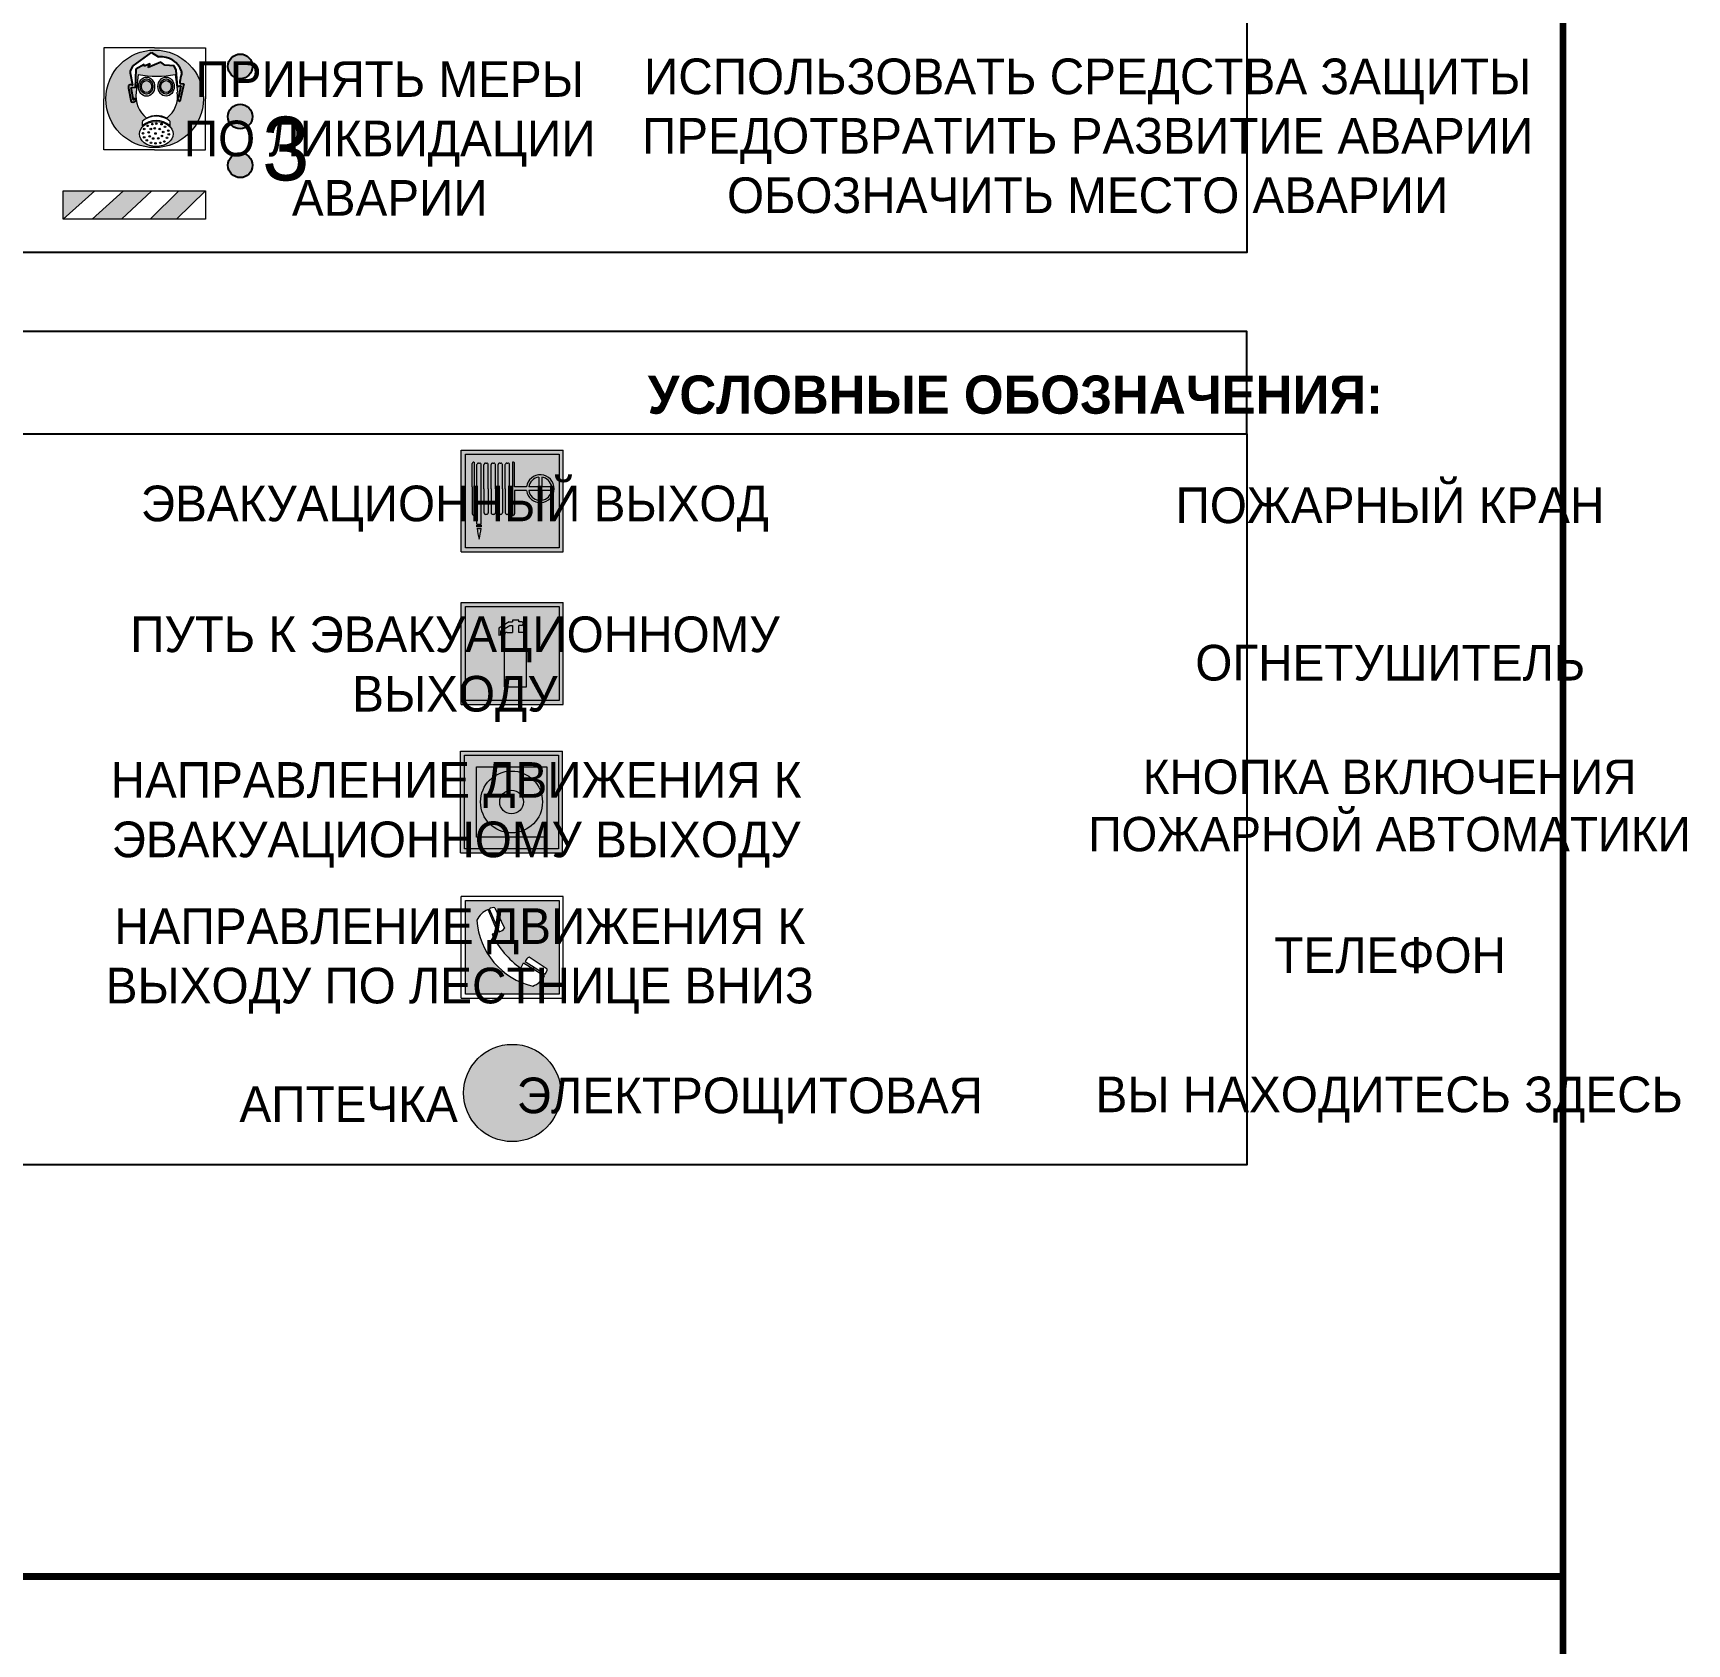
# Model space of a CAD drawing. Header units: millimetres. Extents: x 13114 to 67229, y 22859 to 38520.
# Drawn here: x 27780.1 to 27910, y 30890.4 to 31016.9 of the extents above; entities that cross this region are included whole.
import ezdxf

# ---------------------------------------------------------------- set-up
doc = ezdxf.new("R2010")
doc.units = ezdxf.units.MM
doc.styles.add('обычный', font='arial.ttf')

# ---------------------------------------------------------------- blocks, each defined once
blk = doc.blocks.new('A$C38D26F80')
h = blk.add_hatch(color=5)
h.dxf.hatch_style = 1
h.paths.add_polyline_path([(-8.77, -4.48, 1), (-0.19, -4.48, 1)])
h.paths.add_polyline_path([(-6.75, -3.58), (-6.75, -3.31), (-6.62, -3.22), (-6.5, -3.22), (-6.42, -3.3), (-6.39, -3.28), (-6.59, -2.23), (-6.59, -2.01), (-6.38, -1.58), (-4.76, -0.4), (-4.13, -0.79, -0.362848), (-2.1, -2.1, -0.201049), (-2.17, -2.48, 0.085434), (-2.26, -3.13), (-1.9, -3.16), (-2.25, -4.7), (-2.4, -4.59), (-2.43, -4.34), (-2.36, -4.34), (-2.14, -3.34), (-2.47, -3.42), (-2.58, -1.95), (-2.77, -1.58), (-3.58, -1.52), (-3.92, -1.26), (-5.05, -1.73), (-4.87, -1.39), (-5.41, -1.6), (-5.41, -1.46), (-6.13, -1.87), (-6.18, -3.5), (-6.56, -3.47), (-6.37, -4.59), (-6.16, -4.43), (-6.16, -4.66), (-6.36, -4.79), (-6.37, -4.8), (-6.51, -4.76)], flags=16)
h.paths.add_polyline_path([(-6.51, -4.76), (-6.36, -4.79), (-6.37, -4.8)], flags=0)
h.paths.add_polyline_path([(-5.92, -2.34, 0.089508), (-2.67, -2.35), (-2.48, -3.88, -0.268602), (-3.4, -6.18, 0.262449), (-5.2, -6.18, -0.268602), (-6.11, -3.88)], flags=16)
edge = h.paths.add_edge_path(flags=16)
edge.add_ellipse((-5.19, -3.41), major_axis=(0, 0.842), ratio=0.848992, start_angle=0, end_angle=360)
edge = h.paths.add_edge_path(flags=0)
edge.add_ellipse((-5.19, -3.39), major_axis=(0, 0.665), ratio=0.853798, start_angle=0, end_angle=360)
edge = h.paths.add_edge_path(flags=0)
edge.add_ellipse((-5.19, -3.4), major_axis=(0, 0.528), ratio=0.864094, start_angle=0, end_angle=360)
edge = h.paths.add_edge_path(flags=16)
edge.add_ellipse((-3.47, -3.4), major_axis=(0, 0.842), ratio=0.848992, start_angle=0, end_angle=360)
h.paths.add_polyline_path([(-3.13, -6.45), (-3.13, -6.84, 0.383174), (-5.57, -6.85), (-5.57, -6.49, -0.369952)], flags=16)
edge = h.paths.add_edge_path(flags=0)
edge.add_ellipse((-3.47, -3.39), major_axis=(0, 0.665), ratio=0.853798, start_angle=0, end_angle=360)
edge = h.paths.add_edge_path(flags=0)
edge.add_ellipse((-3.47, -3.4), major_axis=(0, 0.528), ratio=0.864094, start_angle=0, end_angle=360)
edge = h.paths.add_edge_path(flags=16)
edge.add_ellipse((-4.34, -7.57), major_axis=(-1.48, 0), ratio=0.744955, start_angle=0, end_angle=360)
h.paths.add_polyline_path([(-5.01, -6.85, -1), (-5.15, -6.85, -1)], flags=0)
h.paths.add_polyline_path([(-5.33, -7.14, -1), (-5.47, -7.14, -1)], flags=0)
h.paths.add_polyline_path([(-4.61, -6.71, -1), (-4.74, -6.71, -1)], flags=16)
h.paths.add_polyline_path([(-5.43, -7.51, -1), (-5.57, -7.51, -1)], flags=0)
h.paths.add_polyline_path([(-4.26, -6.67, -1), (-4.4, -6.67, -1)], flags=16)
h.paths.add_polyline_path([(-4.74, -7.14, -1), (-4.88, -7.14, -1)], flags=0)
h.paths.add_polyline_path([(-4.93, -7.43, -1), (-5.07, -7.43, -1)], flags=0)
h.paths.add_polyline_path([(-4.41, -7.07, -1), (-4.54, -7.07, -1)], flags=0)
h.paths.add_polyline_path([(-5.33, -7.87, -1), (-5.46, -7.87, -1)], flags=0)
h.paths.add_polyline_path([(-3.8, -6.71, -1), (-3.94, -6.71, -1)], flags=16)
h.paths.add_polyline_path([(-4.85, -7.78, -1), (-4.98, -7.78, -1)], flags=0)
h.paths.add_polyline_path([(-3.96, -7.14, -1), (-4.1, -7.14, -1)], flags=0)
h.paths.add_polyline_path([(-4.33, -7.53, -1), (-4.47, -7.53, -1)], flags=0)
h.paths.add_polyline_path([(-5.09, -8.12, -1), (-5.23, -8.12, -1)], flags=0)
h.paths.add_polyline_path([(-3.5, -6.94, -1), (-3.64, -6.94, -1)], flags=0)
h.paths.add_polyline_path([(-4.54, -7.97, -1), (-4.68, -7.97, -1)], flags=0)
h.paths.add_polyline_path([(-3.66, -7.39, -1), (-3.8, -7.39, -1)], flags=0)
h.paths.add_polyline_path([(-4.73, -8.35, -1), (-4.86, -8.35, -1)], flags=0)
h.paths.add_polyline_path([(-4.09, -7.96, -1), (-4.23, -7.96, -1)], flags=0)
h.paths.add_polyline_path([(-3.77, -7.74, -1), (-3.91, -7.74, -1)], flags=0)
h.paths.add_polyline_path([(-3.22, -7.27, -1), (-3.35, -7.27, -1)], flags=0)
h.paths.add_polyline_path([(-4.34, -8.4, -1), (-4.47, -8.4, -1)], flags=0)
h.paths.add_polyline_path([(-3.16, -7.61, -1), (-3.3, -7.61, -1)], flags=0)
h.paths.add_polyline_path([(-3.9, -8.35, -1), (-4.04, -8.35, -1)], flags=0)
h.paths.add_polyline_path([(-3.32, -7.91, -1), (-3.46, -7.91, -1)], flags=0)
h.paths.add_polyline_path([(-3.55, -8.23, -1), (-3.69, -8.23, -1)], flags=0)
at = {"color": 5, "lineweight": 5}
for p, q in [((-4.48, 0), (-8.96, 0)), ((-8.96, 0), (-8.96, -4.48)), ((-4.48, 0), (0, 0)), ((0, 0), (0, -4.48)), ((-6.38, -1.58), (-4.76, -0.4)), ((-4.87, -1.39), (-5.41, -1.6)), ((-3.92, -1.26), (-5.05, -1.73)), ((-5.05, -1.73), (-4.87, -1.39)), ((-4.76, -0.4), (-4.13, -0.79)), ((-3.58, -1.52), (-3.92, -1.26)), ((-6.59, -2.01), (-6.38, -1.58)), ((-6.59, -2.23), (-6.59, -2.01)), ((-6.39, -3.28), (-6.59, -2.23)), ((-6.13, -1.87), (-6.18, -3.5)), ((-5.41, -1.46), (-6.13, -1.87)), ((-5.92, -2.34), (-6.11, -3.88)), ((-5.41, -1.6), (-5.41, -1.46)), ((-2.77, -1.58), (-3.58, -1.52)), ((-2.58, -1.95), (-2.77, -1.58)), ((-2.67, -2.34), (-2.48, -3.88)), ((-2.47, -3.42), (-2.58, -1.95)), ((-6.75, -3.31), (-6.62, -3.22)), ((-6.75, -3.58), (-6.75, -3.31)), ((-6.51, -4.76), (-6.75, -3.58)), ((-6.62, -3.22), (-6.5, -3.22)), ((-6.18, -3.5), (-6.56, -3.47)), ((-6.56, -3.47), (-6.37, -4.59)), ((-6.5, -3.22), (-6.42, -3.3)), ((-6.42, -3.3), (-6.39, -3.28)), ((-2.14, -3.34), (-2.47, -3.42)), ((-2.43, -4.34), (-2.4, -4.59)), ((-2.43, -4.34), (-2.36, -4.34)), ((-2.36, -4.34), (-2.14, -3.34)), ((-1.9, -3.16), (-2.26, -3.13)), ((-2.25, -4.7), (-1.9, -3.16)), ((-8.96, -8.96), (-8.96, -4.48)), ((-6.37, -4.8), (-6.51, -4.76)), ((-6.37, -4.59), (-6.16, -4.43)), ((-6.16, -4.66), (-6.37, -4.8)), ((-6.16, -4.43), (-6.16, -4.66)), ((-2.4, -4.59), (-2.25, -4.7)), ((0, -8.96), (0, -4.48)), ((-5.57, -6.49), (-5.57, -6.85)), ((-3.13, -6.45), (-3.13, -6.84)), ((-4.48, -8.96), (-8.96, -8.96)), ((-4.48, -8.96), (0, -8.96))]:
    blk.add_line(p, q, dxfattribs=at)
at = {"color": 5}
for p, q in [((-6.38, -1.58), (-4.76, -0.4)), ((-4.87, -1.39), (-5.41, -1.6)), ((-3.92, -1.26), (-5.05, -1.73)), ((-5.05, -1.73), (-4.87, -1.39)), ((-4.76, -0.4), (-4.13, -0.79)), ((-3.58, -1.52), (-3.92, -1.26)), ((-6.59, -2.01), (-6.38, -1.58)), ((-6.59, -2.23), (-6.59, -2.01)), ((-6.39, -3.28), (-6.59, -2.23)), ((-6.13, -1.87), (-6.18, -3.5)), ((-5.41, -1.46), (-6.13, -1.87)), ((-5.41, -1.6), (-5.41, -1.46)), ((-2.77, -1.58), (-3.58, -1.52)), ((-2.58, -1.95), (-2.77, -1.58)), ((-2.47, -3.42), (-2.58, -1.95)), ((-6.75, -3.31), (-6.62, -3.22)), ((-6.75, -3.58), (-6.75, -3.31)), ((-6.51, -4.76), (-6.75, -3.58)), ((-6.62, -3.22), (-6.5, -3.22)), ((-6.18, -3.5), (-6.56, -3.47)), ((-6.56, -3.47), (-6.37, -4.59)), ((-6.5, -3.22), (-6.42, -3.3)), ((-6.42, -3.3), (-6.39, -3.28)), ((-2.14, -3.34), (-2.47, -3.42)), ((-2.4, -4.59), (-2.43, -4.34)), ((-2.43, -4.34), (-2.36, -4.34)), ((-2.36, -4.34), (-2.14, -3.34)), ((-2.26, -3.13), (-1.9, -3.16)), ((-1.9, -3.16), (-2.25, -4.7)), ((-6.37, -4.8), (-6.51, -4.76)), ((-6.36, -4.79), (-6.51, -4.76)), ((-6.37, -4.59), (-6.16, -4.43)), ((-6.16, -4.66), (-6.37, -4.8)), ((-6.16, -4.66), (-6.36, -4.79)), ((-6.16, -4.43), (-6.16, -4.66)), ((-2.25, -4.7), (-2.4, -4.59))]:
    blk.add_line(p, q, dxfattribs=at)
at = {"color": 5, "lineweight": 5}
for centre, radius in [((-4.48, -4.48), 4.29), ((-5.4, -7.14), 0.0678), ((-5.08, -6.85), 0.0678), ((-4.81, -7.14), 0.0678), ((-4.67, -6.71), 0.0678), ((-4.47, -7.07), 0.0678), ((-4.33, -6.67), 0.0678), ((-4.03, -7.14), 0.0678), ((-3.87, -6.71), 0.0678), ((-3.57, -6.94), 0.0678), ((-3.28, -7.27), 0.0678), ((-5.5, -7.51), 0.0678), ((-5.4, -7.87), 0.0678), ((-5.16, -8.12), 0.0678), ((-5, -7.43), 0.0678), ((-4.91, -7.78), 0.0678), ((-4.79, -8.35), 0.0678), ((-4.61, -7.97), 0.0678), ((-4.4, -7.53), 0.0678), ((-4.4, -8.4), 0.0678), ((-4.16, -7.96), 0.0678), ((-3.97, -8.35), 0.0678), ((-3.84, -7.74), 0.0678), ((-3.73, -7.39), 0.0678), ((-3.62, -8.23), 0.0678), ((-3.39, -7.91), 0.0678), ((-3.23, -7.61), 0.0678)]:
    blk.add_circle(centre, radius, dxfattribs=at)
at = {"color": 5}
for centre, radius, start, end in [((-3.89, -2.66), 1.88, 17.387, 97.1599), ((-0.35, -3.07), 1.91, 162.2553, 181.7878), ((-2.6, -2.2), 0.511, 326.3906, 11.8614)]:
    blk.add_arc(centre, radius, start, end, dxfattribs=at)
at = {"color": 5, "lineweight": 5}
for centre, radius, start, end in [((-4.28, 6.66), 9.15, 259.6987, 280.1569), ((-0.47, -3.05), 1.79, 161.5846, 182.4584), ((-2.6, -2.2), 0.513, 326.4781, 11.7739), ((-3.66, -4.24), 2.47, 171.573, 231.7124), ((-4.93, -4.24), 2.47, 308.2876, 8.427), ((-4.33, -7.88), 1.87, 50.358, 131.5662), ((-4.34, -8.2), 1.82, 48.4943, 132.3565), ((-4.3, -7.78), 1.83, 60.5889, 119.4111)]:
    blk.add_arc(centre, radius, start, end, dxfattribs=at)
for centre, major_axis, ratio in [((-5.19, -3.41), (0, 0.842), 0.848992), ((-5.19, -3.39), (0, 0.665), 0.853798), ((-5.19, -3.4), (0, 0.528), 0.864094), ((-3.47, -3.4), (0, 0.842), 0.848992), ((-3.47, -3.39), (0, 0.665), 0.853798), ((-3.47, -3.4), (0, 0.528), 0.864094), ((-4.34, -7.57), (-1.48, 0), 0.744955)]:
    blk.add_ellipse(centre, major_axis=major_axis, ratio=ratio, dxfattribs=at)
blk = doc.blocks.new('A$C47DD6509')
at = {"lineweight": 5}
for points in [[(-8.69, 0), (-11.19, 0), (-11.19, -2.22)], [(-4.22, 0), (-6.45, 0), (-8.91, -2.22), (-6.61, -2.22)], [(0, 0), (-2.09, 0), (-4.36, -2.22), (-2.29, -2.22)]]:
    blk.add_hatch(color=242, dxfattribs=at).paths.add_polyline_path(points)
at = {"color": 242, "lineweight": 5}
for p, q in [((-11.19, -2.22), (-8.69, 0)), ((-11.19, -2.22), (-11.19, 0)), ((-11.19, 0), (-8.69, 0)), ((-11.19, 0), (0, 0)), ((-8.91, -2.22), (-6.45, 0)), ((-6.61, -2.22), (-4.22, 0)), ((-4.36, -2.22), (-2.09, 0)), ((-2.29, -2.22), (0, 0)), ((0, 0), (0, -2.22)), ((0, -2.22), (-11.19, -2.22))]:
    blk.add_line(p, q, dxfattribs=at)
blk = doc.blocks.new('A$C37112FD5')
at = {"true_color": 0xf5f5ff}
h = blk.add_hatch(color=7, dxfattribs=at)
h.dxf.hatch_style = 1
h.paths.add_polyline_path([(12.8, -7.4), (0, -7.4), (0, -20.2), (12.8, -20.2)])
h.paths.add_polyline_path([(12.29, -7.91), (12.29, -19.69), (0.51, -19.69), (0.51, -7.91)], flags=16)
h.paths.add_polyline_path([(4.98, -9.04, -0.42597), (5.17, -9.22), (5.17, -12.25), (5.17, -15.29, -0.432244), (4.98, -15.47), (4.83, -15.47, -0.42597), (4.64, -15.29), (4.64, -12.25), (4.64, -9.22, -0.432244), (4.83, -9.04)], flags=0)
h.paths.add_polyline_path([(4.28, -9.22), (4.28, -12.25), (4.28, -15.29, -0.432244), (4.09, -15.47), (3.94, -15.47, -0.42597), (3.75, -15.29), (3.75, -12.25), (3.75, -9.22, -0.432244), (3.94, -9.04), (4.09, -9.04, -0.42597)], flags=0)
h.paths.add_polyline_path([(5.72, -9.04), (5.87, -9.04, -0.42597), (6.06, -9.22), (6.06, -12.25), (6.06, -15.29, -0.432244), (5.87, -15.47), (5.72, -15.47, -0.42597), (5.53, -15.29), (5.53, -12.25), (5.53, -9.22, -0.432244)], flags=0)
h.paths.add_polyline_path([(6.42, -8.9), (6.5, -8.9, -0.42597), (6.69, -9.08), (6.69, -12.03), (8.21, -12.03, -15.824349), (8.21, -12.47), (6.69, -12.47), (6.69, -15.42, -0.432244), (6.5, -15.6), (6.42, -15.6)], flags=0)
h.paths.add_polyline_path([(3.39, -9.22), (3.39, -12.25), (3.39, -15.29, -0.432244), (3.2, -15.47), (3.05, -15.47, -0.42597), (2.85, -15.29), (2.85, -12.25), (2.85, -9.22, -0.432244), (3.05, -9.04), (3.2, -9.04, -0.42597)], flags=0)
h.paths.add_polyline_path([(2.5, -9.22), (2.5, -16.71), (1.96, -16.71), (1.96, -9.22, -0.432244), (2.15, -9.04), (2.31, -9.04, -0.42597)], flags=0)
h.paths.add_polyline_path([(1.61, -8.9), (1.61, -15.6), (1.57, -15.6, -0.42597), (1.37, -15.42), (1.37, -12.03), (1.37, -9.09, -0.432244), (1.57, -8.9)], flags=0)
h.paths.add_polyline_path([(9.76, -10.81), (9.76, -12.03), (8.49, -12.03, -0.336371)], flags=0)
h.paths.add_polyline_path([(8.49, -12.47), (9.76, -12.47), (9.76, -13.7, -0.336371)], flags=0)
h.paths.add_polyline_path([(10.11, -10.81, -0.336371), (11.38, -12.03), (10.11, -12.03)], flags=0)
h.paths.add_polyline_path([(10.11, -12.47), (11.38, -12.47, -0.336371), (10.11, -13.7)], flags=0)
h.paths.add_polyline_path([(2.5, -16.84), (2.5, -17.05), (1.97, -17.05), (1.97, -16.84)], flags=0)
h.paths.add_polyline_path([(2.5, -17.24, -0.033778), (2.24, -18.6, -0.033778), (1.97, -17.24)], flags=0)
h = blk.add_hatch(color=242)
h.dxf.hatch_style = 1
h.paths.add_polyline_path([(12.29, -7.91), (0.51, -7.91), (0.51, -19.69), (12.29, -19.69)])
h.paths.add_polyline_path([(6.42, -15.6), (6.42, -8.9), (6.5, -8.9, -0.42597), (6.69, -9.08), (6.69, -12.03), (8.21, -12.03, -15.824349), (8.21, -12.47), (6.69, -12.47), (6.69, -15.42, -0.432244), (6.5, -15.6)], flags=16)
h.paths.add_polyline_path([(5.87, -15.47), (5.72, -15.47, -0.42597), (5.53, -15.29), (5.53, -12.25), (5.53, -9.22, -0.432244), (5.72, -9.04), (5.87, -9.04, -0.42597), (6.06, -9.22), (6.06, -12.25), (6.06, -15.29, -0.432244)], flags=16)
h.paths.add_polyline_path([(4.98, -15.47), (4.83, -15.47, -0.42597), (4.64, -15.29), (4.64, -12.25), (4.64, -9.22, -0.432244), (4.83, -9.04), (4.98, -9.04, -0.42597), (5.17, -9.22), (5.17, -12.25), (5.17, -15.29, -0.432244)], flags=16)
h.paths.add_polyline_path([(4.09, -15.47), (3.94, -15.47, -0.42597), (3.75, -15.29), (3.75, -12.25), (3.75, -9.22, -0.432244), (3.94, -9.04), (4.09, -9.04, -0.42597), (4.28, -9.22), (4.28, -12.25), (4.28, -15.29, -0.432244)], flags=16)
h.paths.add_polyline_path([(3.2, -15.47), (3.05, -15.47, -0.42597), (2.85, -15.29), (2.85, -12.25), (2.85, -9.22, -0.432244), (3.05, -9.04), (3.2, -9.04, -0.42597), (3.39, -9.22), (3.39, -12.25), (3.39, -15.29, -0.432244)], flags=16)
h.paths.add_polyline_path([(2.5, -17.05), (1.97, -17.05), (1.97, -16.84), (2.5, -16.84)], flags=16)
h.paths.add_polyline_path([(2.5, -17.24, -0.033778), (2.24, -18.6, -0.033778), (1.97, -17.24)], flags=16)
h.paths.add_polyline_path([(2.5, -16.71), (1.96, -16.71), (1.96, -9.22, -0.432244), (2.15, -9.04), (2.31, -9.04, -0.42597), (2.5, -9.22)], flags=16)
h.paths.add_polyline_path([(1.61, -15.6), (1.57, -15.6, -0.42597), (1.37, -15.42), (1.37, -12.03), (1.37, -9.09, -0.432244), (1.57, -8.9), (1.61, -8.9)], flags=16)
h.paths.add_polyline_path([(8.49, -12.47), (9.76, -12.47), (9.76, -13.7, -0.336371)], flags=0)
h.paths.add_polyline_path([(10.11, -13.7), (10.11, -12.47), (11.38, -12.47, -0.336371)], flags=0)
h.paths.add_polyline_path([(8.49, -12.03, -0.336371), (9.76, -10.81), (9.76, -12.03)], flags=0)
h.paths.add_polyline_path([(10.11, -12.03), (10.11, -10.81, -0.336371), (11.38, -12.03)], flags=0)
h = blk.add_hatch(color=7, dxfattribs=at)
h.dxf.hatch_style = 1
h.paths.add_polyline_path([(1.61, -8.9), (1.57, -8.9, 0.432244), (1.37, -9.09), (1.37, -12.03), (1.37, -15.42, 0.42597), (1.57, -15.6), (1.61, -15.6)])
h.paths.add_polyline_path([(2.5, -9.22, 0.42597), (2.31, -9.04), (2.15, -9.04, 0.432244), (1.96, -9.22), (1.96, -16.71), (2.5, -16.71)])
h.paths.add_polyline_path([(2.5, -16.84), (1.97, -16.84), (1.97, -17.05), (2.5, -17.05)])
h.paths.add_polyline_path([(2.5, -17.24), (1.97, -17.24, 0.033778), (2.24, -18.6, 0.033778)])
h.paths.add_polyline_path([(3.39, -12.25), (3.39, -9.22, 0.42597), (3.2, -9.04), (3.05, -9.04, 0.432244), (2.85, -9.22), (2.85, -12.25), (2.85, -15.29, 0.42597), (3.05, -15.47), (3.2, -15.47, 0.432244), (3.39, -15.29)])
h.paths.add_polyline_path([(4.28, -12.25), (4.28, -9.22, 0.42597), (4.09, -9.04), (3.94, -9.04, 0.432244), (3.75, -9.22), (3.75, -12.25), (3.75, -15.29, 0.42597), (3.94, -15.47), (4.09, -15.47, 0.432244), (4.28, -15.29)])
h.paths.add_polyline_path([(5.17, -12.25), (5.17, -9.22, 0.42597), (4.98, -9.04), (4.83, -9.04, 0.432244), (4.64, -9.22), (4.64, -12.25), (4.64, -15.29, 0.42597), (4.83, -15.47), (4.98, -15.47, 0.432244), (5.17, -15.29)])
h.paths.add_polyline_path([(6.06, -12.25), (6.06, -9.22, 0.42597), (5.87, -9.04), (5.72, -9.04, 0.432244), (5.53, -9.22), (5.53, -12.25), (5.53, -15.29, 0.42597), (5.72, -15.47), (5.87, -15.47, 0.432244), (6.06, -15.29)])
h.paths.add_polyline_path([(6.69, -12.47), (8.21, -12.47, 15.824349), (8.21, -12.03), (6.69, -12.03), (6.69, -9.08, 0.42597), (6.5, -8.9), (6.42, -8.9), (6.42, -15.6), (6.5, -15.6, 0.432244), (6.69, -15.42)])
h.paths.add_polyline_path([(8.49, -12.47), (9.76, -12.47), (9.76, -13.7, -0.336371)], flags=16)
h.paths.add_polyline_path([(8.49, -12.03, -0.336371), (9.76, -10.81), (9.76, -12.03)], flags=16)
h.paths.add_polyline_path([(10.11, -12.47), (11.38, -12.47, -0.336371), (10.11, -13.7)], flags=16)
h.paths.add_polyline_path([(10.11, -12.03), (10.11, -10.81, -0.336371), (11.38, -12.03)], flags=16)
h = blk.add_hatch(color=242)
h.dxf.hatch_style = 1
h.paths.add_polyline_path([(9.76, -10.81, 0.336371), (8.49, -12.03), (9.76, -12.03)])
h.paths.add_polyline_path([(10.11, -10.81), (10.11, -12.03), (11.38, -12.03, 0.336371)])
h.paths.add_polyline_path([(11.38, -12.47), (10.11, -12.47), (10.11, -13.7, 0.336371)])
h.paths.add_polyline_path([(9.76, -12.47), (8.49, -12.47, 0.336371), (9.76, -13.7)])
at = {"color": 242, "lineweight": 5}
for p, q in [((0, -20.2), (0, -7.4)), ((0, -7.4), (12.8, -7.4)), ((12.8, -20.2), (12.8, -7.4)), ((1.37, -12.03), (1.37, -9.08)), ((1.57, -8.9), (1.61, -8.9)), ((1.61, -8.9), (1.61, -15.6)), ((1.96, -16.71), (1.96, -9.22)), ((2.15, -9.04), (2.31, -9.04)), ((2.5, -16.71), (2.5, -9.22)), ((2.85, -12.25), (2.85, -9.22)), ((3.05, -9.04), (3.2, -9.04)), ((3.39, -12.25), (3.39, -9.22)), ((3.75, -12.25), (3.75, -9.22)), ((3.94, -9.04), (4.09, -9.04)), ((4.28, -12.25), (4.28, -9.22)), ((4.64, -12.25), (4.64, -9.22)), ((4.83, -9.04), (4.98, -9.04)), ((5.17, -12.25), (5.17, -9.22)), ((5.53, -12.25), (5.53, -9.22)), ((5.72, -9.04), (5.87, -9.04)), ((6.06, -12.25), (6.06, -9.22)), ((6.42, -8.9), (6.42, -15.6)), ((6.5, -8.9), (6.42, -8.9)), ((6.69, -12.03), (6.69, -9.08)), ((1.37, -12.03), (1.37, -15.42)), ((2.85, -12.25), (2.85, -15.29)), ((3.39, -12.25), (3.39, -15.29)), ((3.75, -12.25), (3.75, -15.29)), ((4.28, -12.25), (4.28, -15.29)), ((4.64, -12.25), (4.64, -15.29)), ((5.17, -12.25), (5.17, -15.29)), ((5.53, -12.25), (5.53, -15.29)), ((6.06, -12.25), (6.06, -15.29)), ((8.21, -12.03), (6.69, -12.03)), ((9.76, -12.03), (8.49, -12.03)), ((9.76, -10.81), (9.76, -12.03)), ((10.11, -10.81), (10.11, -12.03)), ((11.38, -12.03), (10.11, -12.03)), ((8.21, -12.47), (6.69, -12.47)), ((6.69, -12.47), (6.69, -15.42)), ((9.76, -12.47), (8.49, -12.47)), ((9.76, -12.47), (9.76, -13.7)), ((11.38, -12.47), (10.11, -12.47)), ((10.11, -12.47), (10.11, -13.7)), ((1.57, -15.6), (1.61, -15.6)), ((3.05, -15.47), (3.2, -15.47)), ((3.94, -15.47), (4.09, -15.47)), ((4.83, -15.47), (4.98, -15.47)), ((5.72, -15.47), (5.87, -15.47)), ((6.42, -15.6), (6.5, -15.6)), ((1.96, -16.71), (2.5, -16.71)), ((1.97, -16.84), (2.5, -16.84)), ((1.97, -17.05), (1.97, -16.84)), ((2.5, -17.05), (1.97, -17.05)), ((1.97, -17.24), (2.5, -17.24)), ((2.5, -16.84), (2.5, -17.05)), ((0, -20.2), (12.8, -20.2))]:
    blk.add_line(p, q, dxfattribs=at)
blk.add_lwpolyline([(0.51, -7.91), (12.29, -7.91), (12.29, -19.69), (0.51, -19.69)], close=True, dxfattribs=at)
for centre, radius, start, end in [((1.56, -9.09), 0.182, 87.1027, 180.6071), ((2.15, -9.22), 0.182, 87.1027, 180.6071), ((2.32, -9.22), 0.182, 359.3929, 92.8973), ((3.04, -9.22), 0.182, 87.1027, 180.6071), ((3.21, -9.22), 0.182, 359.3929, 92.8973), ((3.93, -9.22), 0.182, 87.1027, 180.6071), ((4.1, -9.22), 0.182, 359.3929, 92.8973), ((4.82, -9.22), 0.182, 87.1027, 180.6071), ((4.99, -9.22), 0.182, 359.3929, 92.8973), ((5.71, -9.22), 0.182, 87.1027, 180.6071), ((5.88, -9.22), 0.182, 359.3929, 92.8973), ((6.51, -9.09), 0.182, 359.3929, 92.8973), ((9.93, -12.25), 1.74, 187.2319, 172.7681), ((9.93, -12.25), 1.46, 96.9927, 171.3585), ((9.93, -12.25), 1.46, 8.6415, 83.0073), ((9.93, -12.25), 1.46, 188.6415, 263.0073), ((9.93, -12.25), 1.46, 276.9927, 351.3585), ((1.56, -15.42), 0.182, 179.3929, 272.8973), ((3.04, -15.29), 0.182, 179.3929, 272.8973), ((3.21, -15.29), 0.182, 267.1027, 0.6071), ((3.93, -15.29), 0.182, 179.3929, 272.8973), ((4.1, -15.29), 0.182, 267.1027, 0.6071), ((4.82, -15.29), 0.182, 179.3929, 272.8973), ((4.99, -15.29), 0.182, 267.1027, 0.6071), ((5.71, -15.29), 0.182, 179.3929, 272.8973), ((5.88, -15.29), 0.182, 267.1027, 0.6071), ((6.51, -15.42), 0.182, 267.1027, 0.6071), ((12.17, -15.98), 10.27, 187.041, 194.7793), ((-7.7, -15.98), 10.27, 345.2207, 352.959)]:
    blk.add_arc(centre, radius, start, end, dxfattribs=at)
blk = doc.blocks.new('A$C7B8C2D5B')
at = {"lineweight": 0}
h = blk.add_hatch(color=5, dxfattribs=at)
h.dxf.hatch_style = 1
h.paths.add_polyline_path([(1.397, -3.024, 1), (-2.112, -3.024, 1)])
at = {"color": 5, "lineweight": 0}
blk.add_circle((-0.358, -3.024), 1.755, dxfattribs=at)
blk = doc.blocks.new('A$C456E1F9C')
at = {"lineweight": 5}
h = blk.add_hatch(color=242, dxfattribs=at)
h.paths.add_polyline_path([(0.51, -1.47), (0.51, -13.26), (12.29, -13.26), (12.29, -1.47)])
h.paths.add_polyline_path([(5.42, -4.95, -0.254479), (4.78, -5.4), (3.52, -2.53, -0.209735), (4.23, -2.4)], flags=16)
h.paths.add_polyline_path([(8.53, -8.6), (10.87, -10.17), (10.54, -10.76), (8.03, -9.13, -0.192251)], flags=16)
h.paths.add_polyline_path([(4.61, -5.49, 0.005518), (3.87, -5.72, 0.128647), (7.49, -10.01, 0.00809), (7.83, -9.33), (10.47, -10.97, -0.16736), (8.99, -12.25, -0.327862), (1.95, -3.95, -0.166952), (3.36, -2.62)], flags=16)
at = {"color": 242, "lineweight": 5}
for p, q in [((0, -13.77), (0, -0.97)), ((12.8, -0.97), (0, -0.97)), ((12.8, -13.77), (12.8, -0.97)), ((4.61, -5.49), (3.36, -2.62)), ((3.52, -2.53), (4.78, -5.4)), ((4.23, -2.4), (5.42, -4.95)), ((7.83, -9.33), (10.47, -10.97)), ((8.03, -9.13), (10.54, -10.76)), ((10.81, -10.12), (8.53, -8.6)), ((10.54, -10.76), (10.8, -10.3)), ((10.8, -10.3), (10.81, -10.12)), ((0, -13.77), (12.8, -13.77))]:
    blk.add_line(p, q, dxfattribs=at)
blk.add_lwpolyline([(0.51, -1.47), (12.29, -1.47), (12.29, -13.26), (0.51, -13.26)], close=True, dxfattribs=at)
for centre, radius, start, end in [((4.59, -5.34), 2.99, 114.2845, 152.1974), ((11.12, -3.31), 9.19, 183.9915, 256.6009), ((4.02, -3.27), 0.891, 76.3284, 123.7092), ((14.98, -39.1), 35.17, 107.1487, 108.4135), ((13.86, -0.94), 11.08, 205.5536, 234.8762), ((4.68, -4.59), 0.824, 276.9621, 334.0723), ((-13.31, 0.8), 23.44, 332.5487, 334.4027), ((8.94, -9.5), 0.989, 114.4092, 157.9388), ((7.87, -9.46), 3, 291.9291, 329.9329)]:
    blk.add_arc(centre, radius, start, end, dxfattribs=at)
blk = doc.blocks.new('A$C54414219')
at = {"true_color": 0xffffff}
h = blk.add_hatch(color=7, dxfattribs=at)
h.paths.add_polyline_path([(2.39, -9.45), (2.39, -18.3), (11.23, -18.3), (11.23, -9.45)], flags=0)
h.paths.add_polyline_path([(10.71, -13.87, -1), (2.92, -13.87, -1)], flags=0)
h.paths.add_polyline_path([(8.3, -13.87, -1), (5.33, -13.87, -1)], flags=0)
h.paths.add_polyline_path([(0.41, -7.47), (0.41, -20.27), (13.21, -20.27), (13.21, -7.47)])
h.paths.add_polyline_path([(0.92, -19.77), (12.71, -19.77), (12.71, -7.98), (0.92, -7.98)], flags=16)
h.paths.add_polyline_path([(11.23, -9.45), (11.23, -18.3), (2.39, -18.3), (2.39, -9.45)], flags=0)
at = {"lineweight": 5}
h = blk.add_hatch(color=242, dxfattribs=at)
h.paths.add_polyline_path([(12.71, -7.98), (0.92, -7.98), (0.92, -19.77), (12.71, -19.77)])
h.paths.add_polyline_path([(11.23, -18.3), (2.39, -18.3), (2.39, -9.45), (11.23, -9.45)], flags=16)
h.paths.add_polyline_path([(10.71, -13.87, -1), (2.92, -13.87, -1)], flags=0)
h.paths.add_polyline_path([(8.3, -13.87, -1), (5.33, -13.87, -1)], flags=0)
at = {"true_color": 0xffffff}
h = blk.add_hatch(color=7, dxfattribs=at)
h.paths.add_polyline_path([(2.39, -9.45), (2.39, -18.3), (11.23, -18.3), (11.23, -9.45)])
h.paths.add_polyline_path([(10.71, -13.87, -1), (2.92, -13.87, -1)], flags=16)
h.paths.add_polyline_path([(8.3, -13.87, -1), (5.33, -13.87, -1)], flags=0)
at = {"lineweight": 5}
h = blk.add_hatch(color=242, dxfattribs=at)
h.paths.add_polyline_path([(2.92, -13.87, 1), (10.71, -13.87, 1)])
h.paths.add_polyline_path([(8.3, -13.87, -1), (5.33, -13.87, -1)], flags=16)
at = {"color": 242, "lineweight": 5}
for p, q in [((0.41, -20.27), (0.41, -7.47)), ((0.41, -7.47), (13.21, -7.47)), ((0.41, -7.47), (13.21, -7.47)), ((13.21, -20.27), (13.21, -7.47)), ((0.41, -20.27), (13.21, -20.27))]:
    blk.add_line(p, q, dxfattribs=at)
for points in [[(0.92, -7.98), (12.71, -7.98), (12.71, -19.77), (0.92, -19.77)], [(2.39, -9.45), (11.23, -9.45), (11.23, -18.3), (2.39, -18.3)]]:
    blk.add_lwpolyline(points, close=True, dxfattribs=at)
for radius in [3.89, 1.49]:
    blk.add_circle((6.81, -13.87), radius, dxfattribs=at)
blk = doc.blocks.new('A$C3AD82952')
at = {"true_color": 0xf5f5ff}
h = blk.add_hatch(color=7, dxfattribs=at)
h.dxf.hatch_style = 1
h.paths.add_polyline_path([(8.21, 8.73, 0.414214), (7.89, 9.05), (7.22, 9.05), (7.22, 9.92), (7.59, 9.92, 1), (7.57, 10.36), (7.22, 10.36), (7.22, 10.6), (6.43, 10.6), (6.43, 10.36), (6.01, 10.36), (4.74, 9.59), (4.74, 8.69), (4.98, 8.73), (4.98, 9.26), (6.12, 9.91), (6.43, 9.91), (6.43, 9.05), (5.76, 9.05, 0.414214), (5.44, 8.73), (5.44, 2.2), (8.21, 2.2)], flags=0)
h.paths.add_polyline_path([(12.8, 12.8), (0, 12.8), (0, 0), (12.8, 0)])
h.paths.add_polyline_path([(0.51, 12.29), (12.29, 12.29), (12.29, 0.51), (0.51, 0.51)], flags=16)
h.paths.add_polyline_path([(4.74, 9.59), (6.01, 10.36), (6.43, 10.36), (6.43, 10.6), (7.22, 10.6), (7.22, 10.36), (7.59, 10.36, -0.94586), (7.59, 9.92), (7.22, 9.92), (7.22, 9.05), (7.89, 9.05, -0.414214), (8.21, 8.73), (8.21, 2.2), (5.44, 2.2), (5.44, 8.73, -0.414214), (5.76, 9.05), (6.43, 9.05), (6.43, 9.91), (6.12, 9.91), (4.98, 9.26), (4.98, 8.73), (4.74, 8.69)], flags=0)
h = blk.add_hatch(color=242)
h.dxf.hatch_style = 1
h.paths.add_polyline_path([(12.29, 12.29), (0.51, 12.29), (0.51, 0.51), (12.29, 0.51)])
h.paths.add_polyline_path([(4.74, 8.69), (4.74, 9.59), (6.01, 10.36), (6.43, 10.36), (6.43, 10.6), (7.22, 10.6), (7.22, 10.36), (7.59, 10.36, -0.94586), (7.59, 9.92), (7.22, 9.92), (7.22, 9.05), (7.89, 9.05, -0.414214), (8.21, 8.73), (8.21, 2.2), (5.44, 2.2), (5.44, 8.73, -0.414214), (5.76, 9.05), (6.43, 9.05), (6.43, 9.91), (6.12, 9.91), (4.98, 9.26), (4.98, 8.73)], flags=16)
h = blk.add_hatch(color=7, dxfattribs=at)
h.dxf.hatch_style = 1
h.paths.add_polyline_path([(8.21, 8.73, 0.414214), (7.89, 9.05), (7.22, 9.05), (7.22, 9.92), (7.59, 9.92, 1), (7.57, 10.36), (7.22, 10.36), (7.22, 10.6), (6.43, 10.6), (6.43, 10.36), (6.01, 10.36), (4.74, 9.59), (4.74, 8.69), (4.98, 8.73), (4.98, 9.26), (6.12, 9.91), (6.43, 9.91), (6.43, 9.05), (5.76, 9.05, 0.414214), (5.44, 8.73), (5.44, 2.2), (8.21, 2.2)])
at = {"color": 242, "lineweight": 5}
for p, q in [((0, 0), (0, 12.8)), ((0, 12.8), (12.8, 12.8)), ((12.8, 0), (12.8, 12.8)), ((7.22, 10.6), (6.43, 10.6)), ((6.43, 10.6), (6.43, 10.36)), ((7.22, 10.36), (7.22, 10.6)), ((6.01, 10.36), (4.74, 9.59)), ((4.74, 9.59), (4.74, 8.69)), ((4.74, 8.69), (4.98, 8.73)), ((4.98, 9.26), (6.12, 9.91)), ((4.98, 8.73), (4.98, 9.26)), ((5.44, 2.2), (5.44, 8.73)), ((5.76, 9.05), (6.43, 9.05)), ((6.01, 10.36), (6.43, 10.36)), ((6.12, 9.91), (6.43, 9.91)), ((6.43, 9.91), (6.43, 9.05)), ((7.59, 10.36), (7.22, 10.36)), ((7.22, 9.05), (7.22, 9.92)), ((7.59, 9.92), (7.22, 9.92)), ((7.89, 9.05), (7.22, 9.05)), ((8.21, 2.2), (8.21, 8.73)), ((5.44, 2.2), (8.21, 2.2)), ((0, 0), (12.8, 0))]:
    blk.add_line(p, q, dxfattribs=at)
blk.add_lwpolyline([(0.51, 12.29), (12.29, 12.29), (12.29, 0.51), (0.51, 0.51)], close=True, dxfattribs=at)
for centre, radius, start, end in [((5.76, 8.73), 0.32, 90, 180), ((7.58, 10.14), 0.223, 273.1875, 86.8125), ((7.89, 8.73), 0.32, 0, 90)]:
    blk.add_arc(centre, radius, start, end, dxfattribs=at)

msp = doc.modelspace()

# ---------------------------------------------------------------- hatches: boundary and pattern name
at = {"lineweight": 0}
h = msp.add_hatch(color=256, dxfattribs=at)
h.dxf.hatch_style = 1
h.paths.add_polyline_path([(27795.36, 31014.25, 1), (27797.3, 31014.25, 1)])
h = msp.add_hatch(color=256, dxfattribs=at)
h.dxf.hatch_style = 1
h.paths.add_polyline_path([(27795.36, 31010.31, 1), (27797.29, 31010.31, 1)])
h = msp.add_hatch(color=256, dxfattribs=at)
h.dxf.hatch_style = 1
h.paths.add_polyline_path([(27795.36, 31006.48, 1), (27797.29, 31006.48, 1)])

# ---------------------------------------------------------------- linework, layer by layer
at = {"color": 1, "lineweight": 100}
for points in [[(27300.23, 31290.65), (27900.23, 31290.65), (27900.23, 30895.65), (27300.23, 30895.65)], [(27300.23, 30895.65), (27900.23, 30895.65), (27900.23, 30500.65), (27300.23, 30500.65)]]:
    msp.add_lwpolyline(points, close=True, dxfattribs=at)
for points in [[(27731.63, 31057.04), (27875.39, 31057.04), (27875.39, 30999.64), (27731.63, 30999.64)], [(27731.63, 30985.39), (27875.39, 30985.39), (27875.39, 30993.44), (27731.63, 30993.44)], [(27731.63, 30985.39), (27875.39, 30985.39), (27875.39, 30927.99), (27731.63, 30927.99)]]:
    msp.add_lwpolyline(points, close=True)
for centre in [(27796.33, 31014.25), (27796.32, 31010.31), (27796.33, 31006.48)]:
    msp.add_circle(centre, 0.966)

# ---------------------------------------------------------------- block references
for name, p, xscale, yscale, zscale in [('A$C38D26F80', (27793.6, 31015.7), 0.8928571427240968, 0.8928571427240968, 0.8928571427240968), ('A$C37112FD5', (27813.69, 30988.74), 0.6249984004534781, 0.6249984004534781, 0.6249984004534781), ('A$C3AD82952', (27813.69, 30964.14), 0.625, 0.625, 0.625), ('A$C54414219', (27813.38, 30965.15), 0.625, 0.625, 0.625), ('A$C456E1F9C', (27813.69, 30949.67), 0.625, 0.625, 0.625), ('A$C7B8C2D5B', (27818.47, 30940.21), 2.177419353276491, 2.177419353276491, 2.177419353276491)]:
    msp.add_blockref(name, p, dxfattribs=dict(xscale=xscale, yscale=yscale, zscale=zscale))
at = {"color": 242, "true_color": 0xc1121c}
msp.add_blockref('A$C47DD6509', (27793.6, 31004.48), dxfattribs=at)

# ---------------------------------------------------------------- texts
at = {"lineweight": 0, "attachment_point": 5, "style": 'обычный'}
for s, insert, char_height, width in [('{\\fProxima Nova Rg|b0|i0|c204|p2;ПРИНЯТЬ МЕРЫ \\PПО ЛИКВИДАЦИИ \\PАВАРИИ}', (27808.07, 31008.59), 2.8, 126.6484), ('\\pi-8.4,l8.4,t8.4;{\\fProxima Nova Rg|b0|i0|c204|p2;ИСПОЛЬЗОВАТЬ СРЕДСТВА ЗАЩИТЫ \\PПРЕДОТВРАТИТЬ РАЗВИТИЕ АВАРИИ\\PОБОЗНАЧИТЬ МЕСТО АВАРИИ}', (27862.89, 31008.78), 2.8, 126.6484), ('{\\fProxima Nova Rg|b0|i0|c204|p2;3\\H1.1967x; }', (27799.9, 31007.76), 5, 126.6484), ('{\\fProxima Nova Rg|b1|i0|c204|p2;УСЛОВНЫЕ ОБОЗНАЧЕНИЯ:\\H1.1997x; }', (27857.21, 30988.45), 3, 175.1736), ('\\pi-8.4,l8.4,t8.4;{\\fProxima Nova Rg|b0|i0|c204|p2;ЭВАКУАЦИОННЫЙ ВЫХОД\\H1.6404x; }', (27813.18, 30979.52), 2.8, 126.6484), ('\\pi-8.4,l8.4,t8.4;{\\fProxima Nova Rg|b0|i0|c204|p2;ПОЖАРНЫЙ КРАН\\H1.6404x; }', (27886.64, 30979.76), 2.8, 126.6484), ('\\pi-8.4,l8.4,t8.4;{\\fProxima Nova Rg|b0|i0|c204|p2;ПУТЬ К ЭВАКУАЦИОННОМУ \\PВЫХОДУ }', (27813.19, 30966.91), 2.8, 126.6484), ('\\pi-8.4,l8.4,t8.4;{\\fProxima Nova Rg|b0|i0|c204|p2;ОГНЕТУШИТЕЛЬ\\H1.1997x; }', (27886.66, 30967.4), 2.8, 126.6484), ('\\pi-8.4,l8.4,t8.4;{\\fProxima Nova Rg|b0|i0|c204|p2;НАПРАВЛЕНИЕ ДВИЖЕНИЯ К \\PЭВАКУАЦИОННОМУ ВЫХОДУ}', (27813.28, 30955.47), 2.8, 126.6484), ('\\pi-8.1,l8.1,t8.1;{\\fProxima Nova Rg|b0|i0|c204|p2;КНОПКА ВКЛЮЧЕНИЯ\\PПОЖАРНОЙ АВТОМАТИКИ}', (27886.61, 30956.19), 2.7, 126.6484), ('\\pi-8.4,l8.4,t8.4;{\\fProxima Nova Rg|b0|i0|c204|p2;НАПРАВЛЕНИЕ ДВИЖЕНИЯ К \\PВЫХОДУ ПО ЛЕСТНИЦЕ ВНИЗ}', (27813.57, 30943.99), 2.8, 126.6484), ('\\pi-8.4,l8.4,t8.4;{\\fProxima Nova Rg|b0|i0|c204|p2;ТЕЛЕФОН\\H1.1997x; }', (27886.65, 30944.43), 2.8, 126.6484), ('\\pi-8.4,l8.4,t8.4;{\\fProxima Nova Rg|b0|i0|c204|p2;ЭЛЕКТРОЩИТОВАЯ\\H1.1997x; }', (27836.36, 30933.03), 2.8, 126.6484), ('\\pi-8.4,l8.4,t8.4;{\\fProxima Nova Rg|b0|i0|c204|p2;ВЫ НАХОДИТЕСЬ ЗДЕСЬ\\H1.1997x; }', (27886.58, 30933.11), 2.8, 126.6484), ('\\pi-8.4,l8.4,t8.4;{\\fProxima Nova Rg|b0|i0|c204|p2;АПТЕЧКА\\H1.1667x; }', (27804.84, 30932.76), 2.8, 126.6484)]:
    msp.add_mtext(s, dxfattribs=dict(at, insert=insert, char_height=char_height, width=width))

doc.saveas('drawing.dxf')
